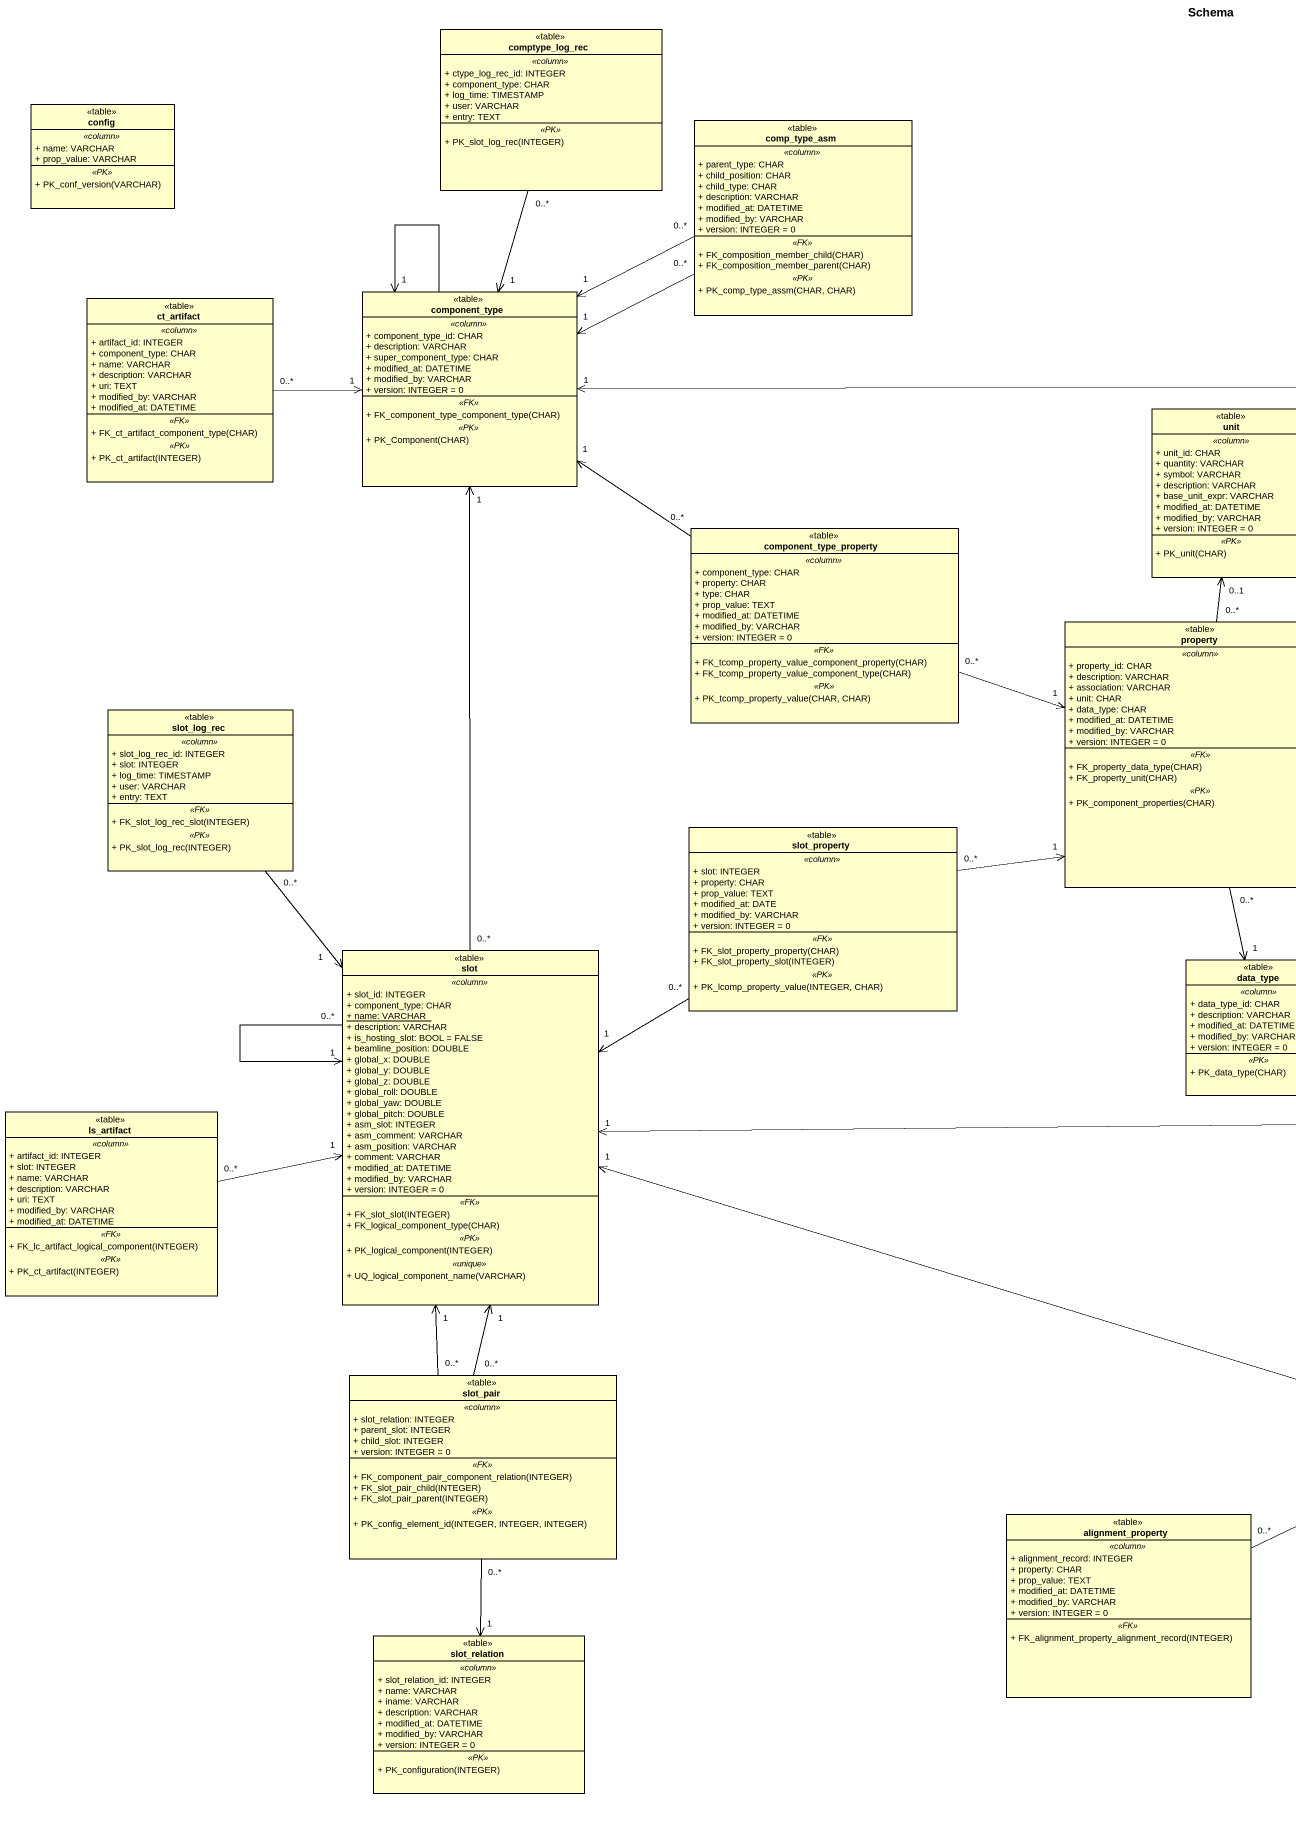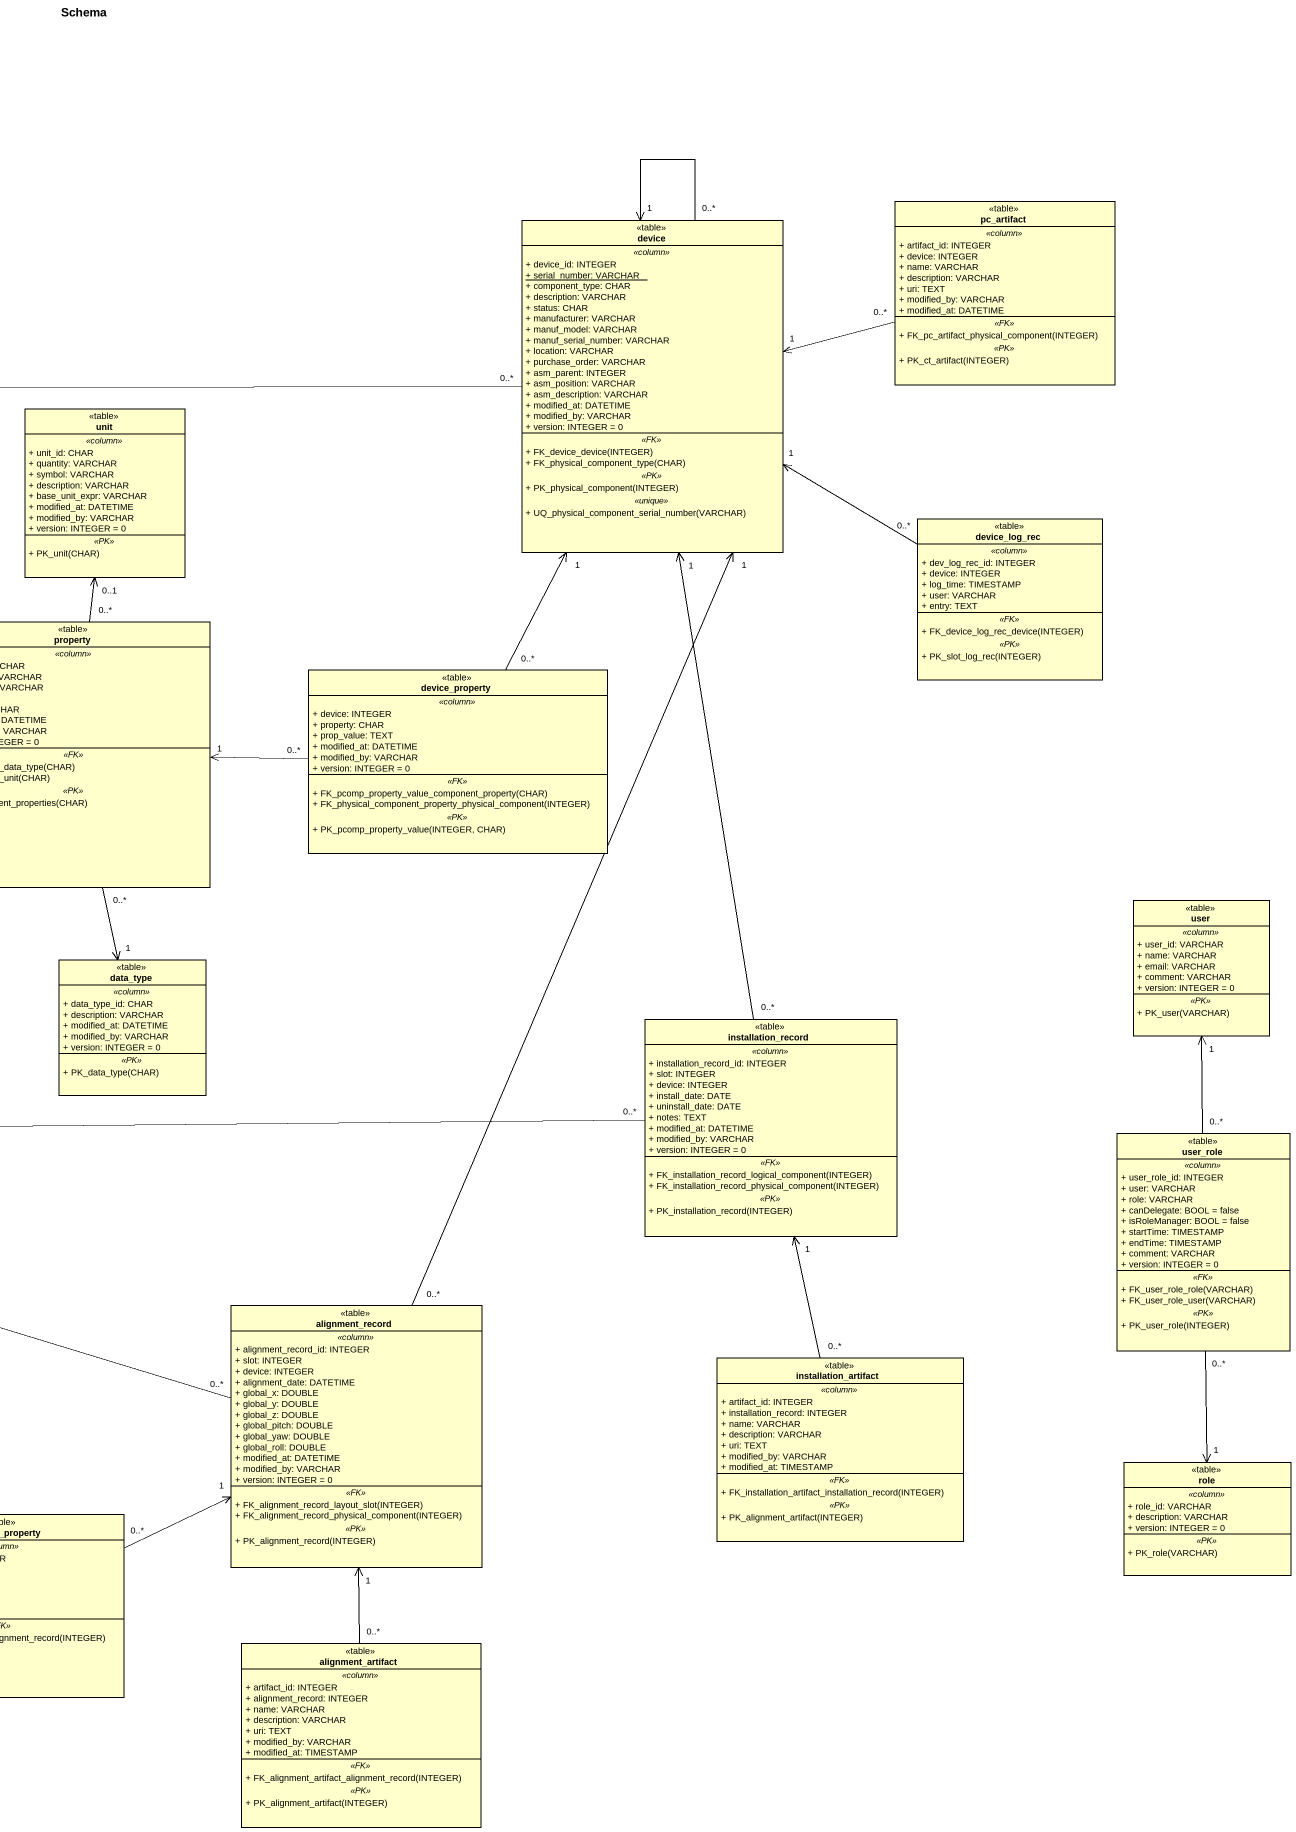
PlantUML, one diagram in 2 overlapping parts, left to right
@startuml
title Schema
hide circle
hide empty members
skinparam classAttributeIconSize 0
class comptype_log_rec <<table>> {
  .. <<column>> ..
  + ctype_log_rec_id: INTEGER
  + component_type: CHAR
  + log_time: TIMESTAMP
  + user: VARCHAR
  + entry: TEXT
  .. <<PK>> ..
  + PK_slot_log_rec(INTEGER)
}
class config <<table>> {
  .. <<column>> ..
  + name: VARCHAR
  + prop_value: VARCHAR
  .. <<PK>> ..
  + PK_conf_version(VARCHAR)
}
class comp_type_asm <<table>> {
  .. <<column>> ..
  + parent_type: CHAR
  + child_position: CHAR
  + child_type: CHAR
  + description: VARCHAR
  + modified_at: DATETIME
  + modified_by: VARCHAR
  + version: INTEGER = 0
  .. <<FK>> ..
  + FK_composition_member_child(CHAR)
  + FK_composition_member_parent(CHAR)
  .. <<PK>> ..
  + PK_comp_type_assm(CHAR, CHAR)
}
class pc_artifact <<table>> {
  .. <<column>> ..
  + artifact_id: INTEGER
  + device: INTEGER
  + name: VARCHAR
  + description: VARCHAR
  + uri: TEXT
  + modified_by: VARCHAR
  + modified_at: DATETIME
  .. <<FK>> ..
  + FK_pc_artifact_physical_component(INTEGER)
  .. <<PK>> ..
  + PK_ct_artifact(INTEGER)
}
class device <<table>> {
  .. <<column>> ..
  + device_id: INTEGER
  {static} + serial_number: VARCHAR
  + component_type: CHAR
  + description: VARCHAR
  + status: CHAR
  + manufacturer: VARCHAR
  + manuf_model: VARCHAR
  + manuf_serial_number: VARCHAR
  + location: VARCHAR
  + purchase_order: VARCHAR
  + asm_parent: INTEGER
  + asm_position: VARCHAR
  + asm_description: VARCHAR
  + modified_at: DATETIME
  + modified_by: VARCHAR
  + version: INTEGER = 0
  .. <<FK>> ..
  + FK_device_device(INTEGER)
  + FK_physical_component_type(CHAR)
  .. <<PK>> ..
  + PK_physical_component(INTEGER)
  .. <<unique>> ..
  + UQ_physical_component_serial_number(VARCHAR)
}
class ct_artifact <<table>> {
  .. <<column>> ..
  + artifact_id: INTEGER
  + component_type: CHAR
  + name: VARCHAR
  + description: VARCHAR
  + uri: TEXT
  + modified_by: VARCHAR
  + modified_at: DATETIME
  .. <<FK>> ..
  + FK_ct_artifact_component_type(CHAR)
  .. <<PK>> ..
  + PK_ct_artifact(INTEGER)
}
class component_type <<table>> {
  .. <<column>> ..
  + component_type_id: CHAR
  + description: VARCHAR
  + super_component_type: CHAR
  + modified_at: DATETIME
  + modified_by: VARCHAR
  + version: INTEGER = 0
  .. <<FK>> ..
  + FK_component_type_component_type(CHAR)
  .. <<PK>> ..
  + PK_Component(CHAR)
}
class unit <<table>> {
  .. <<column>> ..
  + unit_id: CHAR
  + quantity: VARCHAR
  + symbol: VARCHAR
  + description: VARCHAR
  + base_unit_expr: VARCHAR
  + modified_at: DATETIME
  + modified_by: VARCHAR
  + version: INTEGER = 0
  .. <<PK>> ..
  + PK_unit(CHAR)
}
class component_type_property <<table>> {
  .. <<column>> ..
  + component_type: CHAR
  + property: CHAR
  + type: CHAR
  + prop_value: TEXT
  + modified_at: DATETIME
  + modified_by: VARCHAR
  + version: INTEGER = 0
  .. <<FK>> ..
  + FK_tcomp_property_value_component_property(CHAR)
  + FK_tcomp_property_value_component_type(CHAR)
  .. <<PK>> ..
  + PK_tcomp_property_value(CHAR, CHAR)
}
class device_log_rec <<table>> {
  .. <<column>> ..
  + dev_log_rec_id: INTEGER
  + device: INTEGER
  + log_time: TIMESTAMP
  + user: VARCHAR
  + entry: TEXT
  .. <<FK>> ..
  + FK_device_log_rec_device(INTEGER)
  .. <<PK>> ..
  + PK_slot_log_rec(INTEGER)
}
class property <<table>> {
  .. <<column>> ..
  + property_id: CHAR
  + description: VARCHAR
  + association: VARCHAR
  + unit: CHAR
  + data_type: CHAR
  + modified_at: DATETIME
  + modified_by: VARCHAR
  + version: INTEGER = 0
  .. <<FK>> ..
  + FK_property_data_type(CHAR)
  + FK_property_unit(CHAR)
  .. <<PK>> ..
  + PK_component_properties(CHAR)
}
class device_property <<table>> {
  .. <<column>> ..
  + device: INTEGER
  + property: CHAR
  + prop_value: TEXT
  + modified_at: DATETIME
  + modified_by: VARCHAR
  + version: INTEGER = 0
  .. <<FK>> ..
  + FK_pcomp_property_value_component_property(CHAR)
  + FK_physical_component_property_physical_component(INTEGER)
  .. <<PK>> ..
  + PK_pcomp_property_value(INTEGER, CHAR)
}
class slot_log_rec <<table>> {
  .. <<column>> ..
  + slot_log_rec_id: INTEGER
  + slot: INTEGER
  + log_time: TIMESTAMP
  + user: VARCHAR
  + entry: TEXT
  .. <<FK>> ..
  + FK_slot_log_rec_slot(INTEGER)
  .. <<PK>> ..
  + PK_slot_log_rec(INTEGER)
}
class slot_property <<table>> {
  .. <<column>> ..
  + slot: INTEGER
  + property: CHAR
  + prop_value: TEXT
  + modified_at: DATE
  + modified_by: VARCHAR
  + version: INTEGER = 0
  .. <<FK>> ..
  + FK_slot_property_property(CHAR)
  + FK_slot_property_slot(INTEGER)
  .. <<PK>> ..
  + PK_lcomp_property_value(INTEGER, CHAR)
}
class user <<table>> {
  .. <<column>> ..
  + user_id: VARCHAR
  + name: VARCHAR
  + email: VARCHAR
  + comment: VARCHAR
  + version: INTEGER = 0
  .. <<PK>> ..
  + PK_user(VARCHAR)
}
class slot <<table>> {
  .. <<column>> ..
  + slot_id: INTEGER
  + component_type: CHAR
  {static} + name: VARCHAR
  + description: VARCHAR
  + is_hosting_slot: BOOL = FALSE
  + beamline_position: DOUBLE
  + global_x: DOUBLE
  + global_y: DOUBLE
  + global_z: DOUBLE
  + global_roll: DOUBLE
  + global_yaw: DOUBLE
  + global_pitch: DOUBLE
  + asm_slot: INTEGER
  + asm_comment: VARCHAR
  + asm_position: VARCHAR
  + comment: VARCHAR
  + modified_at: DATETIME
  + modified_by: VARCHAR
  + version: INTEGER = 0
  .. <<FK>> ..
  + FK_slot_slot(INTEGER)
  + FK_logical_component_type(CHAR)
  .. <<PK>> ..
  + PK_logical_component(INTEGER)
  .. <<unique>> ..
  + UQ_logical_component_name(VARCHAR)
}
class data_type <<table>> {
  .. <<column>> ..
  + data_type_id: CHAR
  + description: VARCHAR
  + modified_at: DATETIME
  + modified_by: VARCHAR
  + version: INTEGER = 0
  .. <<PK>> ..
  + PK_data_type(CHAR)
}
class installation_record <<table>> {
  .. <<column>> ..
  + installation_record_id: INTEGER
  + slot: INTEGER
  + device: INTEGER
  + install_date: DATE
  + uninstall_date: DATE
  + notes: TEXT
  + modified_at: DATETIME
  + modified_by: VARCHAR
  + version: INTEGER = 0
  .. <<FK>> ..
  + FK_installation_record_logical_component(INTEGER)
  + FK_installation_record_physical_component(INTEGER)
  .. <<PK>> ..
  + PK_installation_record(INTEGER)
}
class ls_artifact <<table>> {
  .. <<column>> ..
  + artifact_id: INTEGER
  + slot: INTEGER
  + name: VARCHAR
  + description: VARCHAR
  + uri: TEXT
  + modified_by: VARCHAR
  + modified_at: DATETIME
  .. <<FK>> ..
  + FK_lc_artifact_logical_component(INTEGER)
  .. <<PK>> ..
  + PK_ct_artifact(INTEGER)
}
class user_role <<table>> {
  .. <<column>> ..
  + user_role_id: INTEGER
  + user: VARCHAR
  + role: VARCHAR
  + canDelegate: BOOL = false
  + isRoleManager: BOOL = false
  + startTime: TIMESTAMP
  + endTime: TIMESTAMP
  + comment: VARCHAR
  + version: INTEGER = 0
  .. <<FK>> ..
  + FK_user_role_role(VARCHAR)
  + FK_user_role_user(VARCHAR)
  .. <<PK>> ..
  + PK_user_role(INTEGER)
}
class alignment_record <<table>> {
  .. <<column>> ..
  + alignment_record_id: INTEGER
  + slot: INTEGER
  + device: INTEGER
  + alignment_date: DATETIME
  + global_x: DOUBLE
  + global_y: DOUBLE
  + global_z: DOUBLE
  + global_pitch: DOUBLE
  + global_yaw: DOUBLE
  + global_roll: DOUBLE
  + modified_at: DATETIME
  + modified_by: VARCHAR
  + version: INTEGER = 0
  .. <<FK>> ..
  + FK_alignment_record_layout_slot(INTEGER)
  + FK_alignment_record_physical_component(INTEGER)
  .. <<PK>> ..
  + PK_alignment_record(INTEGER)
}
class installation_artifact <<table>> {
  .. <<column>> ..
  + artifact_id: INTEGER
  + installation_record: INTEGER
  + name: VARCHAR
  + description: VARCHAR
  + uri: TEXT
  + modified_by: VARCHAR
  + modified_at: TIMESTAMP
  .. <<FK>> ..
  + FK_installation_artifact_installation_record(INTEGER)
  .. <<PK>> ..
  + PK_alignment_artifact(INTEGER)
}
class slot_pair <<table>> {
  .. <<column>> ..
  + slot_relation: INTEGER
  + parent_slot: INTEGER
  + child_slot: INTEGER
  + version: INTEGER = 0
  .. <<FK>> ..
  + FK_component_pair_component_relation(INTEGER)
  + FK_slot_pair_child(INTEGER)
  + FK_slot_pair_parent(INTEGER)
  .. <<PK>> ..
  + PK_config_element_id(INTEGER, INTEGER, INTEGER)
}
class role <<table>> {
  .. <<column>> ..
  + role_id: VARCHAR
  + description: VARCHAR
  + version: INTEGER = 0
  .. <<PK>> ..
  + PK_role(VARCHAR)
}
class alignment_property <<table>> {
  .. <<column>> ..
  + alignment_record: INTEGER
  + property: CHAR
  + prop_value: TEXT
  + modified_at: DATETIME
  + modified_by: VARCHAR
  + version: INTEGER = 0
  .. <<FK>> ..
  + FK_alignment_property_alignment_record(INTEGER)
}
class slot_relation <<table>> {
  .. <<column>> ..
  + slot_relation_id: INTEGER
  + name: VARCHAR
  + iname: VARCHAR
  + description: VARCHAR
  + modified_at: DATETIME
  + modified_by: VARCHAR
  + version: INTEGER = 0
  .. <<PK>> ..
  + PK_configuration(INTEGER)
}
class alignment_artifact <<table>> {
  .. <<column>> ..
  + artifact_id: INTEGER
  + alignment_record: INTEGER
  + name: VARCHAR
  + description: VARCHAR
  + uri: TEXT
  + modified_by: VARCHAR
  + modified_at: TIMESTAMP
  .. <<FK>> ..
  + FK_alignment_artifact_alignment_record(INTEGER)
  .. <<PK>> ..
  + PK_alignment_artifact(INTEGER)
}
comptype_log_rec "0..*" --> "1" component_type
comp_type_asm "0..*" -left-> "1" component_type
comp_type_asm "0..*" -left-> "1" component_type
pc_artifact "0..*" -left-> "1" device
device "0..*" --> "1" device
device "0..*" -left-> "1" component_type
ct_artifact "0..*" -right-> "1" component_type
component_type --> "1" component_type
component_type_property "0..*" -up-> "1" component_type
component_type_property "0..*" -right-> "1" property
device_log_rec "0..*" -left-> "1" device
property "0..*" -up-> "0..1" unit
property "0..*" --> "1" data_type
device_property "0..*" -up-> "1" device
device_property "0..*" -left-> "1" property
slot_log_rec "0..*" --> "1" slot
slot_property "0..*" -right-> "1" property
slot_property "0..*" -left-> "1" slot
slot "0..*" -up-> "1" component_type
slot "0..*" --> "1" slot
installation_record "0..*" -up-> "1" device
installation_record "0..*" -left-> "1" slot
ls_artifact "0..*" -right-> "1" slot
user_role "0..*" -up-> "1" user
user_role "0..*" --> "1" role
alignment_record "0..*" -up-> "1" device
alignment_record "0..*" -left-> "1" slot
installation_artifact "0..*" -up-> "1" installation_record
slot_pair "0..*" -up-> "1" slot
slot_pair "0..*" -up-> "1" slot
slot_pair "0..*" --> "1" slot_relation
alignment_property "0..*" -right-> "1" alignment_record
alignment_artifact "0..*" -up-> "1" alignment_record
@enduml
